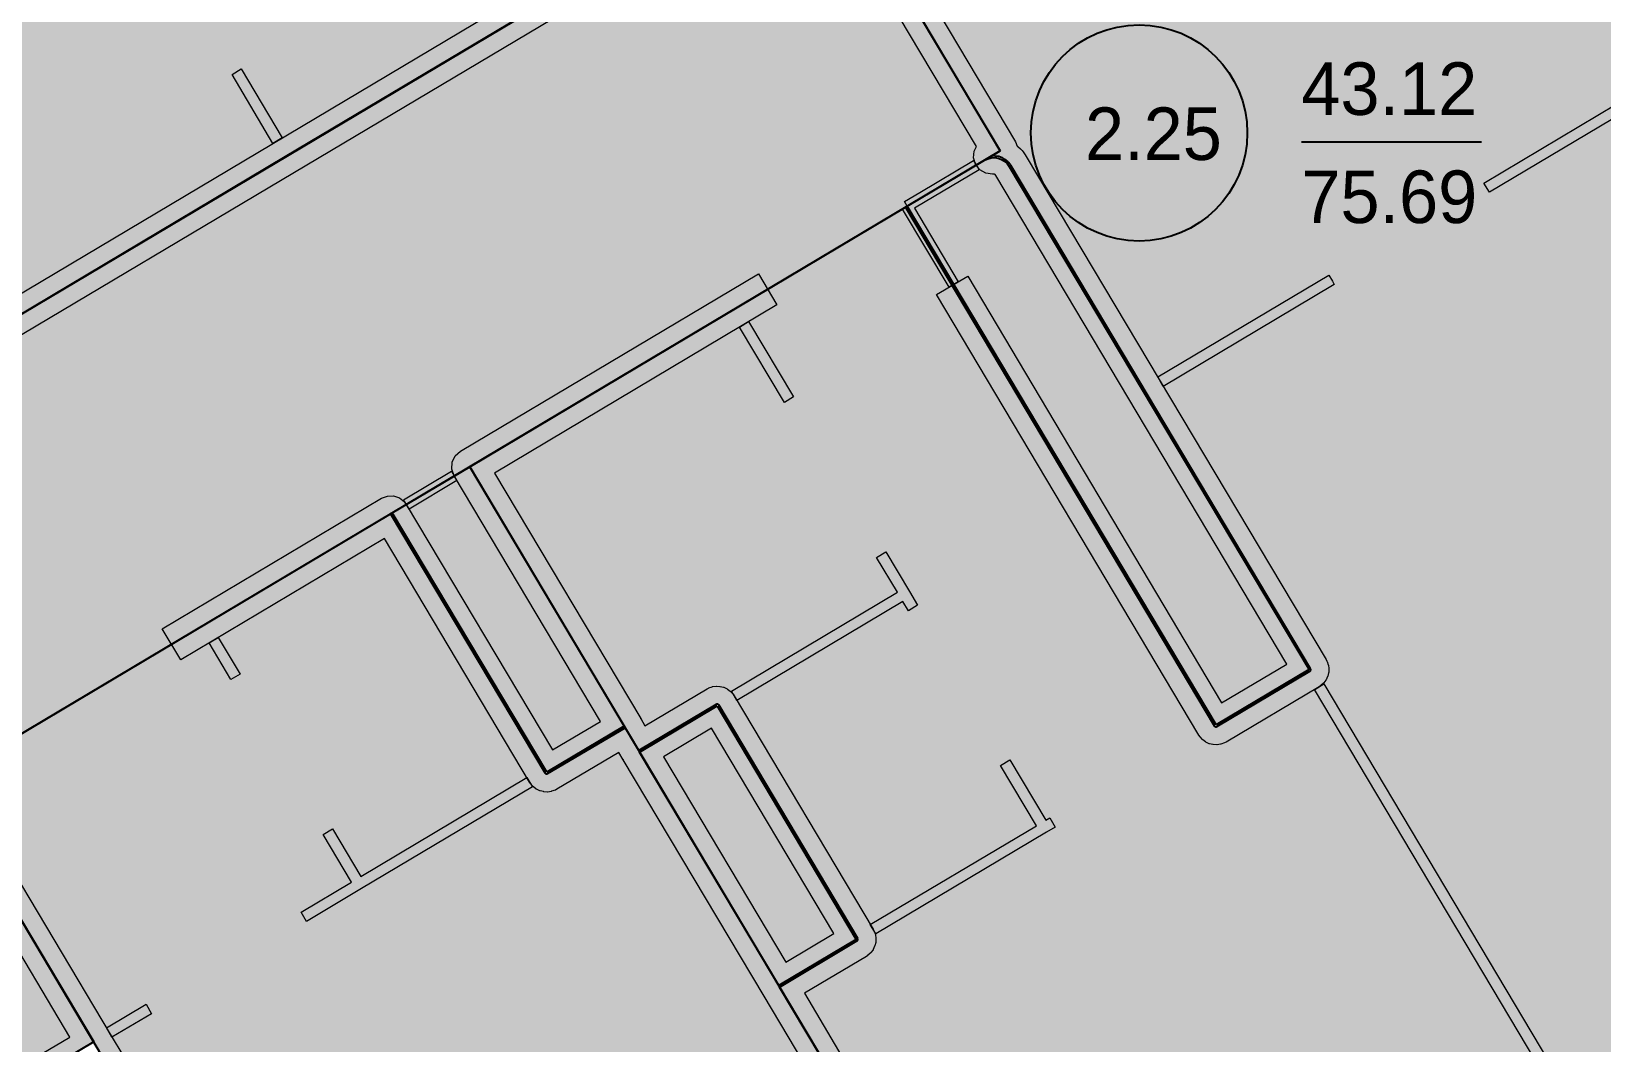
# Model space of a CAD drawing. Header units: millimetres. Extents: x 0 to 312583, y -208103 to 25097.
# Drawn here: x 61555 to 70266, y -110740 to -105128 of the extents above; entities that cross this region are included whole.
import ezdxf

# ---------------------------------------------------------------- set-up
doc = ezdxf.new("R2010")
doc.units = ezdxf.units.MM
doc.linetypes.add('Solid', pattern=[0])
for name, color, linetype, lineweight in [('Inner Walls', 5, 'Solid', 0), ('Room Walls', 47, 'Solid', 35), ('Service Area', 252, 'Solid', 25), ('Studio Apartment', 151, 'Solid', 25), ('Three-Bedroom Apartment', 250, 'Solid', 25), ('Two-Bedroom Apartment', 1, 'Solid', 35)]:
    doc.layers.add(name, color=color, linetype=linetype, lineweight=lineweight)
doc.styles.add('Dialog.plain', font='Dialog.plain')

msp = doc.modelspace()

# ---------------------------------------------------------------- hatches: boundary and pattern name
at = {"layer": 'Service Area', "linetype": 'Solid', "lineweight": 25}
for points in [[(65906, -104074), (66929, -105792), (37502, -123313), (36478, -121594)], [(66413, -106099), (66843, -105843), (66861, -105835), (66880, -105830), (66899, -105829), (66918, -105832), (66937, -105839), (66954, -105849), (66968, -105862), (66980, -105878), (68643, -108670), (68127, -108977)], [(63557, -107800), (63987, -107544), (64844, -108983), (64414, -109239)], [(64929, -109127), (65359, -108871), (66130, -110167), (65701, -110423)], [(60614, -109552), (61044, -109296), (61901, -110735), (61471, -110991)]]:
    msp.add_hatch(color=254, dxfattribs=at).paths.add_polyline_path(points, flags=0)
at = {"layer": 'Studio Apartment', "linetype": 'Solid', "lineweight": 25}
msp.add_hatch(color=252, dxfattribs=at).paths.add_polyline_path([(61044, -109296), (61044, -109296), (63548, -107805), (63548, -107805), (64405, -109244), (64406, -109246), (64408, -109247), (64410, -109248), (64411, -109249), (64413, -109249), (64415, -109249), (64417, -109248), (64419, -109247), (64849, -108992), (64849, -108992), (67414, -113301), (67414, -113301), (64471, -115053)], flags=0)
at = {"layer": 'Two-Bedroom Apartment', "linetype": 'Solid', "lineweight": 25}
for points in [[(62479, -98316), (65422, -96564), (67386, -99864), (67386, -99864), (66957, -100119), (66955, -100121), (66954, -100122), (66953, -100124), (66952, -100126), (66952, -100128), (66952, -100129), (66952, -100131), (66953, -100133), (67839, -101622), (67841, -101623), (67842, -101625), (67844, -101626), (67845, -101626), (67847, -101627), (67849, -101627), (67851, -101626), (67853, -101625), (68283, -101369), (68283, -101369), (73300, -109796), (70357, -111549), (67414, -113301), (65706, -110431), (65706, -110431), (66135, -110175), (66137, -110174), (66138, -110173), (66139, -110171), (66140, -110169), (66140, -110167), (66140, -110165), (66140, -110163), (66139, -110161), (65368, -108866), (65366, -108865), (65365, -108863), (65363, -108862), (65361, -108862), (65359, -108861), (65357, -108861), (65356, -108862), (65354, -108863), (64924, -109119), (63987, -107544), (66405, -106104), (68118, -108983), (68119, -108984), (68121, -108985), (68123, -108986), (68124, -108987), (68126, -108987), (68128, -108987), (68130, -108987), (68132, -108986), (68648, -108679), (68649, -108678), (68651, -108676), (68652, -108674), (68652, -108673), (68653, -108671), (68653, -108669), (68652, -108667), (68651, -108665), (66988, -105873), (66988, -105872), (66976, -105856), (66975, -105855), (66960, -105842), (66959, -105841), (66942, -105830), (66940, -105830), (66922, -105823), (66920, -105822), (66901, -105820), (66899, -105819), (66882, -105820), (66930, -105792)], [(53650, -103573), (56593, -101821), (59536, -100069), (62479, -98316), (65045, -102626), (64615, -102881), (64613, -102883), (64612, -102884), (64611, -102886), (64610, -102888), (64610, -102889), (64610, -102891), (64611, -102893), (64611, -102895), (65468, -104334), (65468, -104334), (62963, -105825), (60021, -107578), (57078, -109330), (56140, -107755), (56140, -107755), (56570, -107499), (56571, -107498), (56573, -107497), (56574, -107495), (56574, -107493), (56575, -107491), (56575, -107489), (56574, -107487), (56573, -107486), (55802, -106190), (55801, -106189), (55800, -106187), (55798, -106186), (55796, -106186), (55794, -106185), (55792, -106186), (55790, -106186), (55788, -106187), (55359, -106443)]]:
    msp.add_hatch(color=151, dxfattribs=at).paths.add_polyline_path(points, flags=0)

# ---------------------------------------------------------------- linework, layer by layer
at = {"layer": 'Inner Walls', "color": 47, "linetype": 'Solid', "lineweight": 15}
for p, q in [((65130, -102575), (67015, -105741)), ((66798, -105767), (65010, -102763)), ((59540, -107747), (65331, -104299)), ((65519, -104420), (63015, -105911)), ((67015, -105741), (67024, -105765)), ((66782, -105830), (66785, -105793)), ((66793, -105866), (66782, -105830)), ((66785, -105793), (66798, -105767)), ((67024, -105765), (67028, -105768)), ((67028, -105768), (67042, -105781)), ((67042, -105781), (67049, -105788)), ((67049, -105788), (67051, -105789)), ((67051, -105789), (67057, -105797)), ((67057, -105797), (67068, -105813)), ((67068, -105813), (67074, -105822)), ((67074, -105822), (68737, -108614)), ((63015, -105911), (59642, -107919)), ((66816, -105896), (66793, -105866)), ((66849, -105915), (66816, -105896)), ((66886, -105920), (66849, -105915)), ((66894, -105920), (66886, -105920)), ((66896, -105920), (66894, -105920)), ((66898, -105921), (66896, -105920)), ((66900, -105922), (66898, -105921)), ((66901, -105923), (66900, -105922)), ((66905, -105928), (66901, -105923)), ((68519, -108639), (66905, -105928)), ((63935, -107458), (65589, -106474)), ((65589, -106474), (65691, -106646)), ((66577, -106589), (66749, -106487)), ((66749, -106487), (68158, -108854)), ((68032, -109034), (66577, -106589)), ((65691, -106646), (64124, -107579)), ((63890, -107519), (63906, -107484)), ((63906, -107484), (63935, -107458)), ((63888, -107558), (63890, -107519)), ((63901, -107595), (63888, -107558)), ((64712, -108957), (63901, -107595)), ((64124, -107579), (64935, -108941)), ((62281, -108443), (63497, -107719)), ((63497, -107719), (63530, -107707)), ((63530, -107707), (63564, -107706)), ((63564, -107706), (63597, -107717)), ((63597, -107717), (63624, -107739)), ((63624, -107739), (63634, -107754)), ((63634, -107754), (64445, -109115)), ((63514, -107942), (62384, -108615)), ((64319, -109295), (63514, -107942)), ((62384, -108615), (62281, -108443)), ((68737, -108614), (68742, -108623)), ((68158, -108854), (68519, -108639)), ((68742, -108623), (68743, -108624)), ((68743, -108624), (68749, -108643)), ((68747, -108707), (68746, -108708)), ((68751, -108688), (68747, -108707)), ((68749, -108643), (68750, -108645)), ((68750, -108645), (68753, -108664)), ((68752, -108686), (68751, -108688)), ((68753, -108666), (68752, -108686)), ((68753, -108664), (68753, -108666)), ((64959, -108982), (65303, -108777)), ((65303, -108777), (65311, -108772)), ((65311, -108772), (65313, -108771)), ((65313, -108771), (65332, -108765)), ((65332, -108765), (65333, -108764)), ((65333, -108764), (65353, -108762)), ((65353, -108762), (65355, -108761)), ((65355, -108761), (65374, -108763)), ((65374, -108763), (65376, -108763)), ((65376, -108763), (65395, -108768)), ((65395, -108768), (65397, -108768)), ((65397, -108768), (65415, -108777)), ((65415, -108777), (65417, -108778)), ((65417, -108778), (65432, -108789)), ((65432, -108789), (65434, -108791)), ((65434, -108791), (65447, -108805)), ((68699, -108765), (68183, -109072)), ((68707, -108759), (68699, -108765)), ((68709, -108758), (68707, -108759)), ((68723, -108745), (68709, -108758)), ((68725, -108744), (68723, -108745)), ((68736, -108728), (68725, -108744)), ((68737, -108726), (68736, -108728)), ((68746, -108708), (68737, -108726)), ((65447, -108805), (65448, -108807)), ((65448, -108807), (65453, -108815)), ((65453, -108815), (66225, -110110)), ((64445, -109115), (64712, -108957)), ((64935, -108941), (64959, -108982)), ((65328, -108995), (65061, -109153)), ((66007, -110135), (65328, -108995)), ((68038, -109042), (68032, -109034)), ((68039, -109043), (68038, -109042)), ((68052, -109058), (68039, -109043)), ((64814, -109129), (64470, -109333)), ((64838, -109170), (64814, -109129)), ((68053, -109059), (68052, -109058)), ((68069, -109071), (68053, -109059)), ((68071, -109072), (68069, -109071)), ((68089, -109081), (68071, -109072)), ((68090, -109081), (68089, -109081)), ((68109, -109086), (68090, -109081)), ((68111, -109086), (68109, -109086)), ((68131, -109087), (68111, -109086)), ((68133, -109087), (68131, -109087)), ((68152, -109084), (68133, -109087)), ((68154, -109084), (68152, -109084)), ((68173, -109077), (68154, -109084)), ((68174, -109077), (68173, -109077)), ((68183, -109072), (68174, -109077)), ((65620, -110482), (64838, -109170)), ((65061, -109153), (65740, -110294)), ((64325, -109303), (64319, -109295)), ((64326, -109305), (64325, -109303)), ((64339, -109319), (64326, -109305)), ((61769, -110709), (60958, -109347)), ((61181, -109331), (61992, -110693)), ((64341, -109321), (64339, -109319)), ((64356, -109333), (64341, -109321)), ((64358, -109334), (64356, -109333)), ((64376, -109342), (64358, -109334)), ((64377, -109343), (64376, -109342)), ((64396, -109347), (64377, -109343)), ((64398, -109348), (64396, -109347)), ((64418, -109349), (64398, -109348)), ((64420, -109349), (64418, -109349)), ((64439, -109346), (64420, -109349)), ((64441, -109345), (64439, -109346)), ((64460, -109339), (64441, -109345)), ((64462, -109338), (64460, -109339)), ((64470, -109333), (64462, -109338)), ((65740, -110294), (66007, -110135)), ((66225, -110110), (66229, -110119)), ((66229, -110119), (66230, -110121)), ((66230, -110121), (66237, -110139)), ((66239, -110184), (66234, -110203)), ((66237, -110139), (66237, -110141)), ((66237, -110141), (66240, -110160)), ((66240, -110162), (66239, -110182)), ((66239, -110182), (66239, -110184)), ((66240, -110160), (66240, -110162)), ((66187, -110261), (65843, -110466)), ((66195, -110256), (66187, -110261)), ((66196, -110254), (66195, -110256)), ((66211, -110241), (66196, -110254)), ((66212, -110240), (66211, -110241)), ((66224, -110224), (66212, -110240)), ((66225, -110223), (66224, -110224)), ((66233, -110205), (66225, -110223)), ((66234, -110203), (66233, -110205)), ((67200, -113137), (65620, -110482)), ((65843, -110466), (67372, -113035)), ((61502, -110867), (61769, -110709)), ((61992, -110693), (62067, -110819))]:
    msp.add_line(p, q, dxfattribs=at)
for p in [(64935, -108941), (64838, -109170)]:
    msp.add_point(p, dxfattribs=at)
at = {"layer": 'Room Walls', "color": 47, "linetype": 'Solid', "lineweight": 9}
for p, q in [((62668, -105368), (62719, -105337)), ((62895, -105750), (62668, -105368)), ((62719, -105337), (62947, -105719)), ((69612, -105970), (70567, -105401)), ((70597, -105453), (69643, -106021)), ((62947, -105719), (62895, -105750)), ((66812, -105897), (66454, -106110)), ((66484, -106022), (66781, -105845)), ((66781, -105845), (66812, -105897)), ((69643, -106021), (69612, -105970)), ((66398, -106073), (66484, -106022)), ((66413, -106099), (66398, -106073)), ((66387, -106115), (66413, -106099)), ((66646, -106548), (66387, -106115)), ((66454, -106110), (66697, -106518)), ((66697, -106518), (66646, -106548)), ((67804, -107046), (68753, -106481)), ((68753, -106481), (68773, -106515)), ((68773, -106515), (68783, -106533)), ((68773, -106539), (67834, -107098)), ((68783, -106533), (68773, -106539)), ((65483, -106770), (65534, -106739)), ((65732, -107188), (65483, -106770)), ((65534, -106739), (65783, -107157)), ((67834, -107098), (67804, -107046)), ((65783, -107157), (65732, -107188)), ((63619, -107728), (63885, -107569)), ((63885, -107569), (63916, -107621)), ((63916, -107621), (63650, -107779)), ((63650, -107779), (63619, -107728)), ((66243, -108047), (66295, -108016)), ((66359, -108241), (66243, -108047)), ((66295, -108016), (66426, -108236)), ((65438, -108789), (66359, -108241)), ((66426, -108236), (66471, -108312)), ((66390, -108292), (65469, -108841)), ((66420, -108343), (66390, -108292)), ((66471, -108312), (66420, -108343)), ((62541, -108521), (62592, -108491)), ((62662, -108725), (62541, -108521)), ((62592, -108491), (62714, -108695)), ((62714, -108695), (62662, -108725)), ((65469, -108841), (65438, -108789)), ((70203, -111349), (68673, -108780)), ((68673, -108780), (68674, -108780)), ((68674, -108780), (68725, -108749)), ((68725, -108749), (70255, -111318)), ((66931, -109202), (66983, -109171)), ((67130, -109536), (66931, -109202)), ((66983, -109171), (67182, -109505)), ((63383, -109818), (64304, -109269)), ((64304, -109269), (64335, -109321)), ((64335, -109321), (63387, -109885)), ((63174, -109585), (63225, -109554)), ((63225, -109554), (63383, -109818)), ((66209, -110084), (67130, -109536)), ((67187, -109572), (66240, -110136)), ((67182, -109505), (67204, -109492)), ((67235, -109544), (67187, -109572)), ((67204, -109492), (67235, -109544)), ((63331, -109849), (63174, -109585)), ((63051, -110016), (63331, -109849)), ((63387, -109885), (63081, -110067)), ((63081, -110067), (63051, -110016)), ((66240, -110136), (66209, -110084)), ((61971, -110658), (62191, -110527)), ((62191, -110527), (62222, -110579)), ((62222, -110579), (62002, -110710)), ((62002, -110710), (61971, -110658))]:
    msp.add_line(p, q, dxfattribs=at)
at = {"layer": 'Service Area', "color": 254, "linetype": 'Solid', "lineweight": 25}
for p, q in [((36478, -121594), (65906, -104074)), ((65906, -104074), (66929, -105792)), ((66929, -105792), (37502, -123313)), ((66861, -105835), (66880, -105830)), ((66880, -105830), (66899, -105829)), ((66899, -105829), (66918, -105832)), ((66918, -105832), (66937, -105839)), ((66413, -106099), (66843, -105843)), ((66843, -105843), (66861, -105835)), ((66937, -105839), (66954, -105849)), ((66954, -105849), (66968, -105862)), ((66968, -105862), (66980, -105878)), ((66980, -105878), (68643, -108670)), ((68127, -108977), (66413, -106099)), ((63557, -107800), (63987, -107544)), ((63987, -107544), (64844, -108983)), ((64414, -109239), (63557, -107800)), ((68643, -108670), (68127, -108977)), ((64929, -109127), (65359, -108871)), ((65359, -108871), (66130, -110167)), ((64844, -108983), (64414, -109239)), ((65701, -110423), (64929, -109127)), ((61044, -109296), (61901, -110735)), ((66130, -110167), (65701, -110423)), ((61901, -110735), (61471, -110991))]:
    msp.add_line(p, q, dxfattribs=at)
at = {"layer": 'Studio Apartment', "color": 252, "linetype": 'Solid', "lineweight": 25}
for p, q in [((61044, -109296), (63548, -107805)), ((63548, -107805), (64405, -109244)), ((64419, -109247), (64849, -108992)), ((64849, -108992), (67414, -113301)), ((64471, -115053), (61044, -109296)), ((64405, -109244), (64406, -109246)), ((64406, -109246), (64408, -109247)), ((64408, -109247), (64410, -109248)), ((64410, -109248), (64411, -109249)), ((64411, -109249), (64413, -109249)), ((64413, -109249), (64415, -109249)), ((64415, -109249), (64417, -109248)), ((64417, -109248), (64419, -109247))]:
    msp.add_line(p, q, dxfattribs=at)
for p in [(63548, -107805), (64849, -108992)]:
    msp.add_point(p, dxfattribs=at)
at = {"layer": 'Three-Bedroom Apartment', "color": 7, "linetype": 'Solid', "lineweight": 25}
msp.add_line((68600, -105742), (69600, -105742), dxfattribs=at)
msp.add_circle((67700, -105692), 600, dxfattribs=at)
at = {"layer": 'Two-Bedroom Apartment', "color": 151, "linetype": 'Solid', "lineweight": 25}
for p, q in [((66930, -105792), (62479, -98316)), ((65468, -104334), (62963, -105825)), ((62963, -105825), (60021, -107578)), ((66882, -105820), (66930, -105792)), ((66899, -105819), (66882, -105820)), ((66901, -105820), (66899, -105819)), ((66920, -105822), (66901, -105820)), ((66922, -105823), (66920, -105822)), ((66940, -105830), (66922, -105823)), ((66942, -105830), (66940, -105830)), ((66959, -105841), (66942, -105830)), ((66960, -105842), (66959, -105841)), ((66975, -105855), (66960, -105842)), ((66976, -105856), (66975, -105855)), ((66988, -105872), (66976, -105856)), ((66988, -105873), (66988, -105872)), ((68651, -108665), (66988, -105873)), ((63987, -107544), (66405, -106104)), ((66405, -106104), (68118, -108983)), ((64924, -109119), (63987, -107544)), ((68132, -108986), (68648, -108679)), ((68648, -108679), (68649, -108678)), ((68649, -108678), (68651, -108676)), ((68652, -108667), (68651, -108665)), ((68651, -108676), (68652, -108674)), ((68653, -108669), (68652, -108667)), ((68652, -108673), (68653, -108671)), ((68652, -108674), (68652, -108673)), ((68653, -108671), (68653, -108669)), ((65354, -108863), (64924, -109119)), ((65356, -108862), (65354, -108863)), ((65357, -108861), (65356, -108862)), ((65359, -108861), (65357, -108861)), ((65361, -108862), (65359, -108861)), ((65363, -108862), (65361, -108862)), ((65365, -108863), (65363, -108862)), ((65366, -108865), (65365, -108863)), ((65368, -108866), (65366, -108865)), ((66139, -110161), (65368, -108866)), ((68118, -108983), (68119, -108984)), ((68119, -108984), (68121, -108985)), ((68121, -108985), (68123, -108986)), ((68123, -108986), (68124, -108987)), ((68124, -108987), (68126, -108987)), ((68126, -108987), (68128, -108987)), ((68128, -108987), (68130, -108987)), ((68130, -108987), (68132, -108986)), ((65706, -110431), (66135, -110175)), ((66135, -110175), (66137, -110174)), ((66137, -110174), (66138, -110173)), ((66138, -110173), (66139, -110171)), ((66140, -110163), (66139, -110161)), ((66139, -110171), (66140, -110169)), ((66140, -110165), (66140, -110163)), ((66140, -110167), (66140, -110165)), ((66140, -110169), (66140, -110167)), ((67414, -113301), (65706, -110431))]:
    msp.add_line(p, q, dxfattribs=at)
msp.add_point((65706, -110431), dxfattribs=at)

# ---------------------------------------------------------------- texts
at = {"layer": 'Three-Bedroom Apartment', "color": 7, "linetype": 'Solid', "lineweight": 25, "style": 'Dialog.plain'}
for s, p in [('43.12', (68600, -105592)), ('2.25', (67400, -105842)), ('75.69', (68600, -106192))]:
    msp.add_text(s, height=291.61, dxfattribs=at).set_placement(p)

doc.saveas('drawing.dxf')
